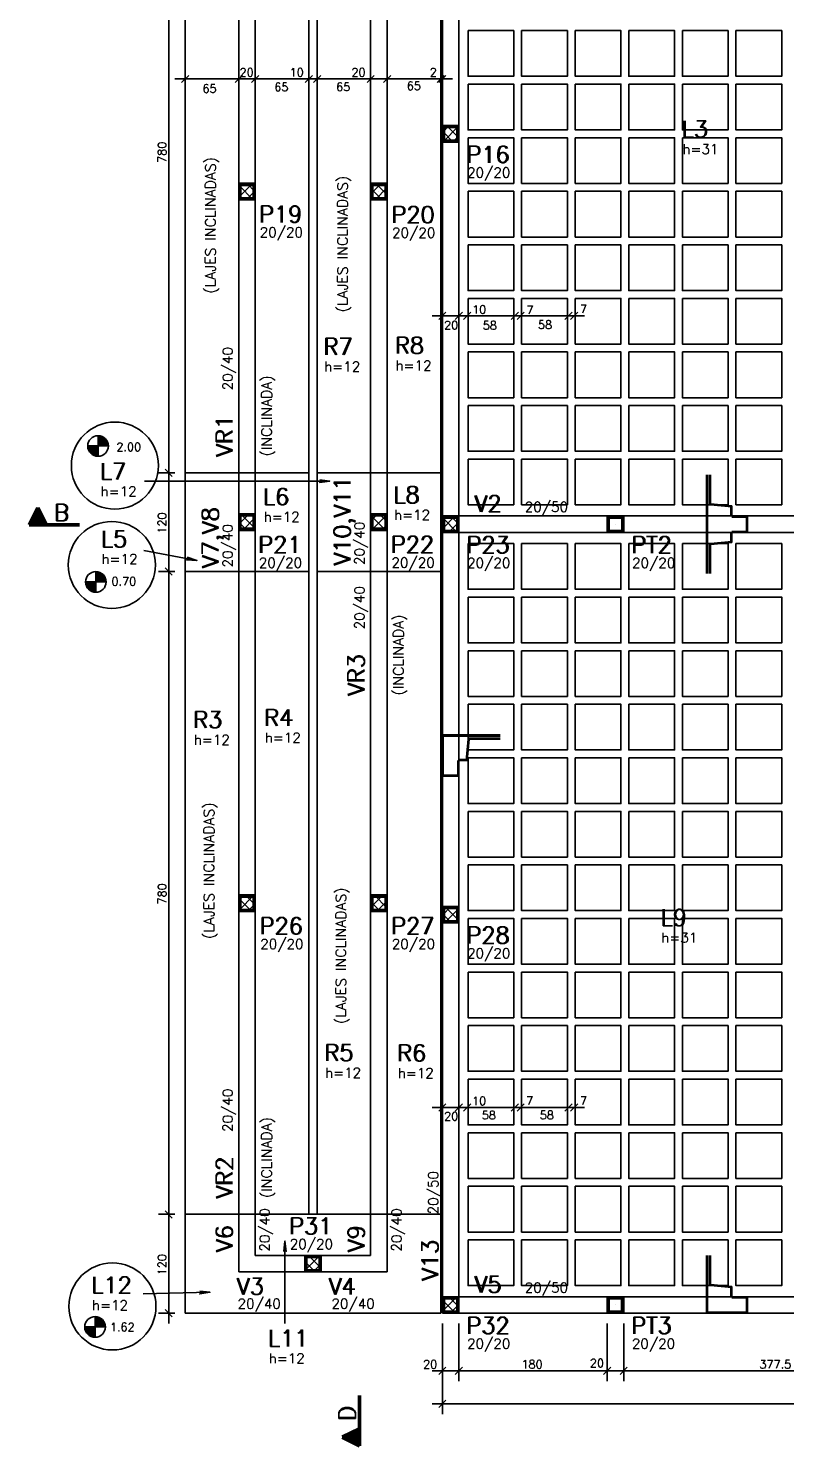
# Model space of a CAD drawing. Extents: x 797 to 1056, y -75 to 15.
# Drawn here: x 983.89 to 993.08, y -12.29 to 4.93 of the extents above; entities that cross this region are included whole.
import ezdxf

# ---------------------------------------------------------------- set-up
doc = ezdxf.new("R2010")
doc.units = 0
doc.header["$MEASUREMENT"] = 0
for name, color, linetype in [('1', 2, 'CONTINUOUS'), ('11', 11, 'CONTINUOUS'), ('2', 4, 'CONTINUOUS'), ('3', 8, 'CONTINUOUS')]:
    doc.layers.add(name, color=color, linetype=linetype)
doc.styles.get("Standard").update_dxf_attribs({"font": 'ROMANS.SHX'})

msp = doc.modelspace()

# ---------------------------------------------------------------- linework, layer by layer
at = {"layer": '1', "linetype": 'Continuous'}
for p, q in [((987.391, 7.333), (987.391, -0.467)), ((988.891, 7.333), (988.891, -0.467)), ((985.791, -0.467), (985.791, 7.133)), ((987.291, -0.467), (987.291, 7.133)), ((984.609, -0.143), (984.859, -0.143)), ((984.734, -0.15), (984.609, -0.15)), ((984.734, -0.158), (984.61, -0.158)), ((984.734, -0.166), (984.611, -0.166)), ((984.734, -0.018), (984.734, -0.268)), ((984.734, -0.024), (984.772, -0.024)), ((984.734, -0.032), (984.791, -0.032)), ((984.734, -0.039), (984.805, -0.039)), ((984.734, -0.047), (984.815, -0.047)), ((984.734, -0.055), (984.823, -0.055)), ((984.734, -0.063), (984.831, -0.063)), ((984.734, -0.071), (984.837, -0.071)), ((984.734, -0.079), (984.842, -0.079)), ((984.734, -0.087), (984.846, -0.087)), ((984.734, -0.095), (984.85, -0.095)), ((984.734, -0.103), (984.852, -0.103)), ((984.734, -0.111), (984.855, -0.111)), ((984.734, -0.119), (984.857, -0.119)), ((984.734, -0.127), (984.858, -0.127)), ((984.734, -0.135), (984.859, -0.135)), ((984.734, -0.174), (984.613, -0.174)), ((984.734, -0.182), (984.615, -0.182)), ((984.734, -0.19), (984.618, -0.19)), ((984.734, -0.198), (984.622, -0.198)), ((984.734, -0.206), (984.626, -0.206)), ((984.734, -0.214), (984.631, -0.214)), ((984.734, -0.222), (984.637, -0.222)), ((984.734, -0.23), (984.644, -0.23)), ((984.734, -0.238), (984.653, -0.238)), ((984.734, -0.246), (984.663, -0.246)), ((984.734, -0.254), (984.676, -0.254)), ((984.734, -0.261), (984.695, -0.261)), ((986.441, -0.467), (985.791, -0.467)), ((985.791, -0.467), (985.791, -1.667)), ((987.291, -0.467), (986.641, -0.467)), ((987.291, -1.667), (987.291, -0.467)), ((988.041, -0.467), (987.391, -0.467)), ((987.391, -0.467), (987.391, -1.667)), ((988.241, -0.467), (988.891, -0.467)), ((988.891, -0.467), (988.891, -1.667)), ((992.115, -0.492), (992.115, -1.192)), ((992.128, -0.492), (992.128, -1.192)), ((992.153, -0.845), (992.153, -0.492)), ((992.165, -0.845), (992.165, -0.492)), ((992.424, -0.882), (992.164, -0.857)), ((992.425, -0.87), (992.165, -0.845)), ((983.889, -1.095), (983.992, -0.888)), ((983.89, -1.094), (983.992, -0.89)), ((983.9, -1.101), (984.003, -0.893)), ((983.901, -1.1), (984.003, -0.895)), ((983.932, -1.024), (984.075, -1.024)), ((983.94, -1.008), (984.067, -1.008)), ((983.94, -1.021), (984.067, -1.021)), ((983.948, -0.992), (984.059, -0.992)), ((983.948, -1.005), (984.059, -1.005)), ((983.956, -0.976), (984.051, -0.976)), ((983.956, -0.989), (984.051, -0.989)), ((983.964, -0.96), (984.043, -0.96)), ((983.964, -0.973), (984.043, -0.973)), ((983.971, -0.945), (984.035, -0.945)), ((983.971, -0.957), (984.035, -0.957)), ((983.979, -0.929), (984.027, -0.929)), ((983.979, -0.941), (984.027, -0.941)), ((983.987, -0.913), (984.019, -0.913)), ((983.987, -0.925), (984.019, -0.925)), ((983.995, -0.897), (984.013, -0.897)), ((983.995, -0.909), (984.013, -0.909)), ((984.003, -0.893), (984.107, -1.1)), ((984.003, -0.895), (984.106, -1.1)), ((984.015, -0.888), (984.118, -1.094)), ((984.015, -0.89), (984.117, -1.094)), ((992.413, -0.992), (992.413, -0.87)), ((992.425, -0.992), (992.425, -0.87)), ((992.615, -0.992), (992.425, -0.992)), ((992.615, -1.005), (992.425, -1.005)), ((992.603, -1.192), (992.603, -0.992)), ((992.615, -1.192), (992.615, -0.992)), ((984.508, -1.101), (983.9, -1.101)), ((984.508, -1.113), (983.9, -1.113)), ((983.901, -1.087), (984.508, -1.087)), ((983.901, -1.1), (984.508, -1.1)), ((983.908, -1.072), (984.099, -1.072)), ((983.908, -1.085), (984.099, -1.085)), ((983.916, -1.056), (984.091, -1.056)), ((983.916, -1.069), (984.091, -1.069)), ((983.924, -1.04), (984.083, -1.04)), ((983.924, -1.053), (984.083, -1.053)), ((983.932, -1.037), (984.075, -1.037)), ((992.115, -1.192), (992.115, -1.692)), ((992.128, -1.192), (992.128, -1.692)), ((992.413, -1.315), (992.413, -1.192)), ((992.425, -1.18), (992.615, -1.18)), ((992.425, -1.315), (992.425, -1.192)), ((992.425, -1.192), (992.615, -1.192)), ((992.153, -1.692), (992.153, -1.34)), ((992.164, -1.327), (992.424, -1.302)), ((992.165, -1.34), (992.425, -1.315)), ((992.165, -1.692), (992.165, -1.34)), ((984.707, -1.668), (984.707, -1.918)), ((984.707, -1.674), (984.745, -1.674)), ((984.707, -1.682), (984.764, -1.682)), ((984.707, -1.69), (984.778, -1.69)), ((984.707, -1.698), (984.788, -1.698)), ((984.707, -1.706), (984.796, -1.706)), ((984.707, -1.714), (984.803, -1.714)), ((985.791, -1.667), (986.441, -1.667)), ((985.791, -9.467), (985.791, -1.667)), ((986.641, -1.667), (987.291, -1.667)), ((987.291, -9.467), (987.291, -1.667)), ((987.391, -1.667), (988.041, -1.667)), ((987.391, -1.667), (987.391, -9.467)), ((988.891, -1.667), (988.241, -1.667)), ((988.891, -1.667), (988.891, -9.467)), ((984.582, -1.793), (984.832, -1.793)), ((984.707, -1.801), (984.582, -1.801)), ((984.707, -1.809), (984.583, -1.809)), ((984.707, -1.817), (984.584, -1.817)), ((984.707, -1.825), (984.586, -1.825)), ((984.707, -1.832), (984.588, -1.832)), ((984.707, -1.84), (984.591, -1.84)), ((984.707, -1.848), (984.595, -1.848)), ((984.707, -1.856), (984.599, -1.856)), ((984.707, -1.864), (984.604, -1.864)), ((984.707, -1.872), (984.61, -1.872)), ((984.707, -1.88), (984.617, -1.88)), ((984.707, -1.888), (984.626, -1.888)), ((984.707, -1.721), (984.809, -1.721)), ((984.707, -1.729), (984.815, -1.729)), ((984.707, -1.737), (984.819, -1.737)), ((984.707, -1.745), (984.822, -1.745)), ((984.707, -1.753), (984.825, -1.753)), ((984.707, -1.761), (984.828, -1.761)), ((984.707, -1.769), (984.83, -1.769)), ((984.707, -1.777), (984.831, -1.777)), ((984.707, -1.785), (984.832, -1.785)), ((984.707, -1.896), (984.636, -1.896)), ((984.707, -1.904), (984.649, -1.904)), ((984.707, -1.912), (984.668, -1.912)), ((988.911, -3.65), (988.911, -4.15)), ((989.611, -3.65), (988.911, -3.65)), ((989.611, -3.663), (988.911, -3.663)), ((988.923, -3.65), (988.923, -4.15)), ((989.199, -3.959), (989.224, -3.699)), ((989.211, -3.96), (989.236, -3.7)), ((989.236, -3.688), (989.611, -3.688)), ((989.236, -3.7), (989.611, -3.7)), ((989.111, -3.948), (989.211, -3.948)), ((989.098, -4.15), (989.098, -3.96)), ((989.111, -4.15), (989.111, -3.96)), ((989.111, -3.96), (989.211, -3.96)), ((988.911, -4.138), (989.111, -4.138)), ((988.911, -4.15), (989.111, -4.15)), ((985.791, -10.667), (985.791, -9.467)), ((985.791, -9.467), (986.441, -9.467)), ((986.641, -9.467), (988.041, -9.467)), ((988.241, -9.467), (988.891, -9.467)), ((988.891, -9.467), (988.891, -10.667)), ((992.115, -9.967), (992.115, -10.667)), ((992.128, -9.967), (992.128, -10.667)), ((992.153, -10.32), (992.153, -9.967)), ((992.165, -10.32), (992.165, -9.967)), ((992.425, -10.345), (992.165, -10.32)), ((992.424, -10.357), (992.164, -10.332)), ((992.413, -10.467), (992.413, -10.345)), ((992.425, -10.467), (992.425, -10.345)), ((992.615, -10.467), (992.425, -10.467)), ((992.615, -10.48), (992.425, -10.48)), ((992.603, -10.667), (992.603, -10.467)), ((992.615, -10.667), (992.615, -10.467)), ((988.891, -10.667), (985.791, -10.667)), ((992.115, -10.655), (992.615, -10.655)), ((992.115, -10.667), (992.615, -10.667)), ((987.893, -12.274), (987.893, -11.667)), ((987.906, -11.667), (987.906, -12.275)), ((987.906, -12.274), (987.906, -11.667)), ((987.919, -11.667), (987.919, -12.275)), ((987.693, -12.16), (987.9, -12.057)), ((987.901, -12.287), (987.693, -12.183)), ((987.695, -12.16), (987.9, -12.058)), ((987.9, -12.285), (987.695, -12.183)), ((987.699, -12.172), (987.906, -12.068)), ((987.906, -12.275), (987.699, -12.172)), ((987.701, -12.172), (987.906, -12.069)), ((987.906, -12.274), (987.701, -12.172)), ((987.702, -12.18), (987.702, -12.162)), ((987.715, -12.18), (987.715, -12.162)), ((987.718, -12.188), (987.718, -12.156)), ((987.731, -12.188), (987.731, -12.156)), ((987.734, -12.196), (987.734, -12.148)), ((987.747, -12.196), (987.747, -12.148)), ((987.75, -12.204), (987.75, -12.14)), ((987.763, -12.204), (987.763, -12.14)), ((987.766, -12.212), (987.766, -12.132)), ((987.779, -12.212), (987.779, -12.132)), ((987.782, -12.219), (987.782, -12.124)), ((987.795, -12.219), (987.795, -12.124)), ((987.798, -12.227), (987.798, -12.116)), ((987.811, -12.227), (987.811, -12.116)), ((987.814, -12.235), (987.814, -12.108)), ((987.827, -12.235), (987.827, -12.108)), ((987.83, -12.243), (987.83, -12.1)), ((987.843, -12.243), (987.843, -12.1)), ((987.846, -12.251), (987.846, -12.092)), ((987.859, -12.251), (987.859, -12.092)), ((987.862, -12.259), (987.862, -12.084)), ((987.874, -12.259), (987.874, -12.084)), ((987.878, -12.267), (987.878, -12.076)), ((987.89, -12.267), (987.89, -12.076))]:
    msp.add_line(p, q, dxfattribs=at)
for points in [[(988.911, 3.745), (988.911, 8.283)], [(989.111, 3.745), (989.111, 8.283)], [(988.041, 7.333), (988.041, 3.045)], [(988.241, 7.333), (988.241, 3.045)], [(986.441, 3.045), (986.441, 7.133)], [(986.641, 3.045), (986.641, 7.133)], [(988.911, 3.545), (989.111, 3.545), (989.111, 3.745), (988.911, 3.745), (988.911, 3.545)], [(988.923, 3.558), (989.098, 3.558), (989.098, 3.733), (988.923, 3.733), (988.923, 3.558)], [(988.936, 3.57), (989.086, 3.57), (989.086, 3.72), (988.936, 3.72), (988.936, 3.57)], [(988.911, -0.992), (988.911, 3.545)], [(989.111, -0.992), (989.111, 3.545)], [(986.441, 2.845), (986.641, 2.845), (986.641, 3.045), (986.441, 3.045), (986.441, 2.845)], [(986.453, 2.858), (986.628, 2.858), (986.628, 3.033), (986.453, 3.033), (986.453, 2.858)], [(986.466, 2.87), (986.616, 2.87), (986.616, 3.02), (986.466, 3.02), (986.466, 2.87)], [(988.041, 2.845), (988.241, 2.845), (988.241, 3.045), (988.041, 3.045), (988.041, 2.845)], [(988.053, 2.858), (988.228, 2.858), (988.228, 3.033), (988.053, 3.033), (988.053, 2.858)], [(988.066, 2.87), (988.216, 2.87), (988.216, 3.02), (988.066, 3.02), (988.066, 2.87)], [(986.441, -0.467), (986.441, 2.845)], [(986.641, -0.467), (986.641, 2.845)], [(988.041, 2.845), (988.041, -0.467)], [(988.241, 2.845), (988.241, -0.467)], [(986.441, -0.967), (986.441, -0.467)], [(986.441, -0.467), (986.641, -0.467)], [(986.641, -0.967), (986.641, -0.467)], [(988.041, -0.967), (988.041, -0.467)], [(988.041, -0.467), (988.241, -0.467)], [(988.241, -0.967), (988.241, -0.467)], [(986.441, -1.167), (986.641, -1.167), (986.641, -0.967), (986.441, -0.967), (986.441, -1.167)], [(986.453, -1.155), (986.628, -1.155), (986.628, -0.98), (986.453, -0.98), (986.453, -1.155)], [(986.466, -1.142), (986.616, -1.142), (986.616, -0.992), (986.466, -0.992), (986.466, -1.142)], [(988.041, -1.167), (988.241, -1.167), (988.241, -0.967), (988.041, -0.967), (988.041, -1.167)], [(988.053, -1.155), (988.228, -1.155), (988.228, -0.98), (988.053, -0.98), (988.053, -1.155)], [(988.066, -1.142), (988.216, -1.142), (988.216, -0.992), (988.066, -0.992), (988.066, -1.142)], [(988.911, -1.192), (989.111, -1.192), (989.111, -0.992), (988.911, -0.992), (988.911, -1.192)], [(988.923, -1.18), (989.098, -1.18), (989.098, -1.005), (988.923, -1.005), (988.923, -1.18)], [(988.936, -1.167), (989.086, -1.167), (989.086, -1.017), (988.936, -1.017), (988.936, -1.167)], [(989.111, -0.992), (990.912, -0.992)], [(990.912, -1.192), (991.112, -1.192), (991.112, -0.992), (990.912, -0.992), (990.912, -1.192)], [(990.924, -1.18), (991.099, -1.18), (991.099, -1.005), (990.924, -1.005), (990.924, -1.18)], [(990.937, -1.167), (991.087, -1.167), (991.087, -1.017), (990.937, -1.017), (990.937, -1.167)], [(991.112, -0.992), (994.861, -0.992)], [(986.441, -1.667), (986.441, -1.167)], [(986.641, -1.667), (986.641, -1.167)], [(988.041, -1.667), (988.041, -1.167)], [(988.241, -1.667), (988.241, -1.167)], [(988.911, -5.73), (988.911, -1.192)], [(989.111, -1.192), (990.912, -1.192)], [(989.111, -5.73), (989.111, -1.192)], [(991.112, -1.192), (994.861, -1.192)], [(986.441, -5.567), (986.441, -1.667)], [(986.441, -1.667), (986.641, -1.667)], [(986.641, -5.567), (986.641, -1.667)], [(988.041, -1.667), (988.041, -5.567)], [(988.041, -1.667), (988.241, -1.667)], [(988.241, -1.667), (988.241, -5.567)], [(986.441, -5.592), (986.441, -5.567)], [(986.441, -5.792), (986.641, -5.792), (986.641, -5.592), (986.441, -5.592), (986.441, -5.792)], [(986.453, -5.78), (986.628, -5.78), (986.628, -5.605), (986.453, -5.605), (986.453, -5.78)], [(986.466, -5.767), (986.616, -5.767), (986.616, -5.617), (986.466, -5.617), (986.466, -5.767)], [(986.641, -5.592), (986.641, -5.567)], [(988.041, -5.567), (988.041, -5.592)], [(988.041, -5.792), (988.241, -5.792), (988.241, -5.592), (988.041, -5.592), (988.041, -5.792)], [(988.053, -5.78), (988.228, -5.78), (988.228, -5.605), (988.053, -5.605), (988.053, -5.78)], [(988.066, -5.767), (988.216, -5.767), (988.216, -5.617), (988.066, -5.617), (988.066, -5.767)], [(988.241, -5.567), (988.241, -5.592)], [(986.441, -9.467), (986.441, -5.792)], [(986.641, -9.467), (986.641, -5.792)], [(988.041, -5.792), (988.041, -9.467)], [(988.241, -5.792), (988.241, -9.467)], [(988.911, -5.93), (989.111, -5.93), (989.111, -5.73), (988.911, -5.73), (988.911, -5.93)], [(988.923, -5.917), (989.098, -5.917), (989.098, -5.742), (988.923, -5.742), (988.923, -5.917)], [(988.936, -5.905), (989.086, -5.905), (989.086, -5.755), (988.936, -5.755), (988.936, -5.905)], [(988.911, -10.467), (988.911, -5.93)], [(989.111, -10.467), (989.111, -5.93)], [(986.441, -10.167), (986.441, -9.467)], [(986.441, -9.467), (986.641, -9.467)], [(986.641, -9.967), (986.641, -9.467)], [(988.041, -9.967), (988.041, -9.467)], [(988.041, -9.467), (988.241, -9.467)], [(988.241, -10.167), (988.241, -9.467)], [(986.641, -9.967), (987.241, -9.967)], [(987.241, -10.167), (987.441, -10.167), (987.441, -9.967), (987.241, -9.967), (987.241, -10.167)], [(987.253, -10.155), (987.428, -10.155), (987.428, -9.98), (987.253, -9.98), (987.253, -10.155)], [(987.441, -9.967), (988.041, -9.967)], [(987.266, -10.142), (987.416, -10.142), (987.416, -9.992), (987.266, -9.992), (987.266, -10.142)], [(986.441, -10.167), (987.241, -10.167)], [(987.441, -10.167), (988.241, -10.167)], [(988.911, -10.667), (989.111, -10.667), (989.111, -10.467), (988.911, -10.467), (988.911, -10.667)], [(988.923, -10.655), (989.098, -10.655), (989.098, -10.48), (988.923, -10.48), (988.923, -10.655)], [(988.936, -10.642), (989.086, -10.642), (989.086, -10.492), (988.936, -10.492), (988.936, -10.642)], [(989.111, -10.467), (990.911, -10.467)], [(990.911, -10.667), (991.111, -10.667), (991.111, -10.467), (990.911, -10.467), (990.911, -10.667)], [(990.923, -10.655), (991.098, -10.655), (991.098, -10.48), (990.923, -10.48), (990.923, -10.655)], [(990.936, -10.642), (991.086, -10.642), (991.086, -10.492), (990.936, -10.492), (990.936, -10.642)], [(991.111, -10.467), (994.886, -10.467)], [(989.111, -10.667), (990.911, -10.667)], [(991.111, -10.667), (994.886, -10.667)]]:
    msp.add_lwpolyline(points, dxfattribs=at)
for centre, radius in [((984.938, -0.381), 0.528), ((984.734, -0.143), 0.125), ((984.901, -1.587), 0.528), ((984.707, -1.793), 0.125), ((984.908, -10.585), 0.528), ((984.885, -10.544), 0)]:
    msp.add_circle(centre, radius, dxfattribs=at)
at = {"layer": '11', "linetype": 'Continuous'}
for p, q in [((989.011, 3.645), (989.011, 3.645)), ((986.541, 2.945), (986.541, 2.945)), ((988.141, 2.945), (988.141, 2.945)), ((986.541, -1.067), (986.541, -1.067)), ((988.141, -1.067), (988.141, -1.067)), ((989.011, -1.092), (989.011, -1.092)), ((991.012, -1.092), (991.012, -1.092)), ((986.541, -5.692), (986.541, -5.692)), ((988.141, -5.692), (988.141, -5.692)), ((989.011, -5.83), (989.011, -5.83)), ((987.341, -10.067), (987.341, -10.067)), ((989.011, -10.567), (989.011, -10.567)), ((991.011, -10.567), (991.011, -10.567))]:
    msp.add_line(p, q, dxfattribs=at)
at = {"layer": '2', "linetype": 'Continuous'}
for p, q in [((985.591, -0.592), (985.591, 7.458)), ((986.566, 4.311), (985.666, 4.311)), ((985.835, 4.355), (985.747, 4.267)), ((985.791, 4.421), (985.791, 4.436)), ((986.766, 4.311), (986.316, 4.311)), ((986.485, 4.355), (986.397, 4.267)), ((986.485, 4.355), (986.397, 4.267)), ((986.441, 4.273), (986.441, 4.436)), ((986.441, 4.273), (986.441, 4.436)), ((987.416, 4.311), (986.516, 4.311)), ((986.685, 4.355), (986.597, 4.267)), ((986.685, 4.355), (986.597, 4.267)), ((986.641, 4.405), (986.641, 4.436)), ((986.641, 4.405), (986.641, 4.436)), ((987.516, 4.311), (987.166, 4.311)), ((987.335, 4.355), (987.247, 4.267)), ((987.335, 4.355), (987.247, 4.267)), ((988.166, 4.311), (987.266, 4.311)), ((987.291, 4.232), (987.291, 4.436)), ((987.291, 4.232), (987.291, 4.436)), ((987.435, 4.355), (987.347, 4.267)), ((987.435, 4.355), (987.347, 4.267)), ((987.391, 4.404), (987.391, 4.436)), ((987.391, 4.404), (987.391, 4.436)), ((988.366, 4.311), (987.916, 4.311)), ((988.085, 4.355), (987.997, 4.267)), ((988.085, 4.355), (987.997, 4.267)), ((988.041, 4.394), (988.041, 4.436)), ((988.041, 4.394), (988.041, 4.436)), ((989.016, 4.311), (988.116, 4.311)), ((988.285, 4.355), (988.197, 4.267)), ((988.285, 4.355), (988.197, 4.267)), ((988.241, 4.435), (988.241, 4.436)), ((988.241, 4.435), (988.241, 4.436)), ((988.241, 4.31), (988.241, 4.31)), ((988.241, 4.31), (988.241, 4.31)), ((989.036, 4.311), (988.766, 4.311)), ((988.935, 4.355), (988.847, 4.267)), ((988.935, 4.355), (988.847, 4.267)), ((988.955, 4.355), (988.867, 4.267)), ((988.891, 4.311), (988.891, 4.311)), ((988.891, 4.311), (988.891, 4.311)), ((988.911, 4.311), (988.911, 4.311)), ((985.791, 4.296), (985.791, 4.296)), ((986.441, 4.148), (986.441, 4.148)), ((986.441, 4.148), (986.441, 4.148)), ((986.641, 4.28), (986.641, 4.28)), ((986.641, 4.28), (986.641, 4.28)), ((987.391, 4.279), (987.391, 4.279)), ((987.391, 4.279), (987.391, 4.279)), ((988.041, 4.269), (988.041, 4.269)), ((988.041, 4.269), (988.041, 4.269)), ((987.291, 4.107), (987.291, 4.107)), ((987.291, 4.107), (987.291, 4.107)), ((988.911, 3.662), (988.994, 3.745)), ((988.911, 3.677), (989.043, 3.545)), ((988.915, 3.545), (989.111, 3.742)), ((988.963, 3.745), (989.111, 3.597)), ((989.035, 3.545), (989.111, 3.621)), ((989.083, 3.745), (989.111, 3.717)), ((988.911, 3.556), (988.922, 3.545)), ((986.441, 2.875), (986.611, 3.045)), ((986.441, 2.995), (986.491, 3.045)), ((986.441, 3.021), (986.617, 2.845)), ((986.532, 2.845), (986.641, 2.954)), ((986.537, 3.045), (986.641, 2.941)), ((988.041, 2.912), (988.174, 3.045)), ((988.041, 3.032), (988.054, 3.045)), ((988.041, 2.984), (988.18, 2.845)), ((988.094, 2.845), (988.241, 2.992)), ((988.1, 3.045), (988.241, 2.904)), ((988.22, 3.045), (988.241, 3.024)), ((986.441, 2.901), (986.497, 2.845)), ((988.041, 2.864), (988.06, 2.845)), ((988.215, 2.845), (988.241, 2.872)), ((988.786, 1.435), (989.236, 1.435)), ((988.867, 1.391), (988.955, 1.479)), ((988.911, 1.435), (988.911, 1.435)), ((988.986, 1.435), (989.336, 1.435)), ((989.067, 1.391), (989.155, 1.479)), ((989.067, 1.391), (989.155, 1.479)), ((989.086, 1.435), (989.916, 1.435)), ((989.111, 1.435), (989.111, 1.435)), ((989.111, 1.435), (989.111, 1.435)), ((989.167, 1.391), (989.255, 1.479)), ((989.167, 1.391), (989.255, 1.479)), ((989.211, 1.435), (989.211, 1.435)), ((989.211, 1.435), (989.211, 1.435)), ((989.666, 1.435), (989.986, 1.435)), ((989.736, 1.435), (990.566, 1.435)), ((989.747, 1.391), (989.835, 1.479)), ((989.747, 1.391), (989.835, 1.479)), ((989.791, 1.435), (989.791, 1.435)), ((989.791, 1.435), (989.791, 1.435)), ((989.817, 1.391), (989.905, 1.479)), ((989.817, 1.391), (989.905, 1.479)), ((989.861, 1.435), (989.861, 1.435)), ((989.861, 1.435), (989.861, 1.435)), ((990.316, 1.435), (990.636, 1.435)), ((990.397, 1.391), (990.485, 1.479)), ((990.397, 1.391), (990.485, 1.479)), ((990.441, 1.435), (990.441, 1.435)), ((990.441, 1.435), (990.441, 1.435)), ((990.467, 1.391), (990.555, 1.479)), ((990.511, 1.435), (990.511, 1.435)), ((985.591, -1.792), (985.591, -0.342)), ((985.666, -0.467), (985.466, -0.467)), ((985.666, -0.467), (985.466, -0.467)), ((985.635, -0.512), (985.547, -0.423)), ((985.635, -0.512), (985.547, -0.423)), ((985.791, -0.467), (985.791, -0.467)), ((985.791, -0.467), (985.791, -0.467)), ((986.441, -1.092), (986.566, -0.967)), ((986.441, -0.972), (986.446, -0.967)), ((986.463, -0.967), (986.641, -1.146)), ((986.486, -1.167), (986.641, -1.012)), ((986.583, -0.967), (986.641, -1.025)), ((988.041, -1.055), (988.129, -0.967)), ((988.041, -0.983), (988.225, -1.167)), ((988.049, -1.167), (988.241, -0.975)), ((988.146, -0.967), (988.241, -1.063)), ((988.911, -1.147), (989.065, -0.992)), ((988.911, -1.026), (988.945, -0.992)), ((988.911, -1.011), (989.092, -1.192)), ((989.012, -0.992), (989.111, -1.091)), ((986.441, -1.066), (986.543, -1.167)), ((986.606, -1.167), (986.641, -1.133)), ((988.041, -1.103), (988.105, -1.167)), ((988.169, -1.167), (988.241, -1.095)), ((988.911, -1.132), (988.972, -1.192)), ((988.985, -1.192), (989.111, -1.067)), ((989.106, -1.192), (989.111, -1.187)), ((985.591, -9.592), (985.591, -1.542)), ((985.666, -1.667), (985.466, -1.667)), ((985.666, -1.667), (985.466, -1.667)), ((985.635, -1.712), (985.547, -1.623)), ((985.635, -1.712), (985.547, -1.623)), ((985.791, -1.667), (985.791, -1.667)), ((985.791, -1.667), (985.791, -1.667)), ((986.441, -5.78), (986.629, -5.592)), ((986.441, -5.66), (986.509, -5.592)), ((986.441, -5.634), (986.6, -5.792)), ((986.52, -5.592), (986.641, -5.713)), ((986.64, -5.592), (986.641, -5.593)), ((988.041, -5.743), (988.192, -5.592)), ((988.041, -5.623), (988.071, -5.592)), ((988.041, -5.671), (988.162, -5.792)), ((988.083, -5.592), (988.241, -5.751)), ((988.112, -5.792), (988.241, -5.663)), ((988.203, -5.592), (988.241, -5.631)), ((986.441, -5.754), (986.479, -5.792)), ((986.549, -5.792), (986.641, -5.701)), ((988.041, -5.791), (988.042, -5.792)), ((988.232, -5.792), (988.241, -5.783)), ((988.911, -5.835), (989.016, -5.73)), ((988.911, -5.82), (989.021, -5.93)), ((988.936, -5.93), (989.111, -5.755)), ((988.941, -5.73), (989.111, -5.9)), ((989.061, -5.73), (989.111, -5.779)), ((989.056, -5.93), (989.111, -5.875)), ((988.786, -8.17), (989.236, -8.17)), ((988.867, -8.214), (988.955, -8.126)), ((988.911, -8.17), (988.911, -8.17)), ((988.986, -8.17), (989.336, -8.17)), ((989.067, -8.214), (989.155, -8.126)), ((989.067, -8.214), (989.155, -8.126)), ((989.086, -8.17), (989.916, -8.17)), ((989.111, -8.17), (989.111, -8.17)), ((989.111, -8.17), (989.111, -8.17)), ((989.167, -8.214), (989.255, -8.126)), ((989.167, -8.214), (989.255, -8.126)), ((989.211, -8.17), (989.211, -8.17)), ((989.211, -8.17), (989.211, -8.17)), ((989.666, -8.17), (989.986, -8.17)), ((989.736, -8.17), (990.566, -8.17)), ((989.747, -8.214), (989.835, -8.126)), ((989.747, -8.214), (989.835, -8.126)), ((989.791, -8.17), (989.791, -8.17)), ((989.791, -8.17), (989.791, -8.17)), ((989.817, -8.214), (989.905, -8.126)), ((989.817, -8.214), (989.905, -8.126)), ((989.861, -8.17), (989.861, -8.17)), ((989.861, -8.17), (989.861, -8.17)), ((990.316, -8.17), (990.636, -8.17)), ((990.397, -8.214), (990.485, -8.126)), ((990.397, -8.214), (990.485, -8.126)), ((990.441, -8.17), (990.441, -8.17)), ((990.441, -8.17), (990.441, -8.17)), ((990.467, -8.214), (990.555, -8.126)), ((990.511, -8.17), (990.511, -8.17)), ((985.635, -9.512), (985.547, -9.423)), ((985.635, -9.512), (985.547, -9.423)), ((985.591, -10.792), (985.591, -9.342)), ((985.666, -9.467), (985.466, -9.467)), ((985.666, -9.467), (985.466, -9.467)), ((985.791, -9.467), (985.791, -9.467)), ((985.791, -9.467), (985.791, -9.467)), ((987.241, -10.149), (987.423, -9.967)), ((987.241, -10.029), (987.303, -9.967)), ((987.289, -9.967), (987.441, -10.12)), ((987.409, -9.967), (987.441, -10)), ((987.241, -10.04), (987.368, -10.167)), ((987.343, -10.167), (987.441, -10.069)), ((987.241, -10.16), (987.248, -10.167)), ((988.911, -10.643), (989.087, -10.467)), ((988.911, -10.523), (988.966, -10.467)), ((988.991, -10.467), (989.111, -10.588)), ((985.666, -10.667), (985.466, -10.667)), ((985.635, -10.712), (985.547, -10.623)), ((985.791, -10.667), (985.791, -10.667)), ((988.911, -10.508), (989.07, -10.667)), ((988.911, -10.628), (988.95, -10.667)), ((988.911, -10.667), (988.911, -10.667)), ((989.007, -10.667), (989.111, -10.563)), ((989.111, -10.667), (989.111, -10.667)), ((989.111, -10.667), (989.111, -10.667)), ((990.911, -10.667), (990.911, -10.667)), ((990.911, -10.667), (990.911, -10.667)), ((991.111, -10.667), (991.111, -10.667)), ((991.111, -10.667), (991.111, -10.667)), ((988.911, -10.792), (988.911, -11.492)), ((989.111, -10.792), (989.111, -11.492)), ((989.111, -10.792), (989.111, -11.492)), ((990.911, -10.792), (990.911, -11.492)), ((990.911, -10.792), (990.911, -11.492)), ((991.111, -10.792), (991.111, -11.492)), ((991.111, -10.792), (991.111, -11.492)), ((988.867, -11.412), (988.955, -11.323)), ((989.067, -11.412), (989.155, -11.323)), ((989.067, -11.412), (989.155, -11.323)), ((990.867, -11.412), (990.955, -11.323)), ((990.867, -11.412), (990.955, -11.323)), ((991.067, -11.412), (991.155, -11.323)), ((991.067, -11.412), (991.155, -11.323)), ((988.786, -11.367), (989.236, -11.367)), ((988.911, -11.367), (988.911, -11.367)), ((988.911, -11.492), (988.911, -11.892)), ((988.986, -11.367), (991.036, -11.367)), ((990.786, -11.367), (991.236, -11.367)), ((990.986, -11.367), (995.011, -11.367)), ((988.786, -11.767), (1001.186, -11.767)), ((988.867, -11.812), (988.955, -11.723))]:
    msp.add_line(p, q, dxfattribs=at)
for points in [[(985.299, -0.568), (987.546, -0.568), (987.423, -0.585), (987.546, -0.568), (987.423, -0.552)], [(985.291, -1.412), (985.933, -1.532), (985.808, -1.525), (985.933, -1.532), (985.814, -1.493)], [(987.002, -10.791), (987.002, -9.793), (987.018, -9.917), (987.002, -9.793), (986.986, -9.917)], [(985.282, -10.432), (986.092, -10.413), (985.968, -10.433), (986.092, -10.413), (985.967, -10.4)]]:
    msp.add_lwpolyline(points, dxfattribs=at)
at = {"layer": '3', "linetype": 'Continuous'}
for p, q in [((984.573, -10.834), (984.823, -10.834)), ((984.698, -10.842), (984.573, -10.842)), ((984.698, -10.709), (984.698, -10.959)), ((984.698, -10.715), (984.737, -10.715)), ((984.698, -10.723), (984.756, -10.723)), ((984.698, -10.731), (984.769, -10.731)), ((984.698, -10.739), (984.779, -10.739)), ((984.698, -10.747), (984.788, -10.747)), ((984.698, -10.755), (984.795, -10.755)), ((984.698, -10.763), (984.801, -10.763)), ((984.698, -10.771), (984.806, -10.771)), ((984.698, -10.779), (984.81, -10.779)), ((984.698, -10.787), (984.814, -10.787)), ((984.698, -10.795), (984.817, -10.795)), ((984.698, -10.803), (984.819, -10.803)), ((984.698, -10.811), (984.821, -10.811)), ((984.698, -10.819), (984.822, -10.819)), ((984.698, -10.826), (984.823, -10.826)), ((984.698, -10.85), (984.574, -10.85)), ((984.698, -10.858), (984.575, -10.858)), ((984.698, -10.866), (984.577, -10.866)), ((984.698, -10.874), (984.58, -10.874)), ((984.698, -10.882), (984.583, -10.882)), ((984.698, -10.89), (984.586, -10.89)), ((984.698, -10.898), (984.59, -10.898)), ((984.698, -10.906), (984.596, -10.906)), ((984.698, -10.914), (984.602, -10.914)), ((984.698, -10.922), (984.609, -10.922)), ((984.698, -10.93), (984.617, -10.93)), ((984.698, -10.937), (984.627, -10.937)), ((984.698, -10.945), (984.641, -10.945)), ((984.698, -10.953), (984.66, -10.953))]:
    msp.add_line(p, q, dxfattribs=at)
for points in [[(989.223, 4.898), (989.223, 4.343), (989.778, 4.343), (989.778, 4.898), (989.223, 4.898)], [(989.873, 4.898), (989.873, 4.343), (990.428, 4.343), (990.428, 4.898), (989.873, 4.898)], [(990.523, 4.898), (990.523, 4.343), (991.078, 4.343), (991.078, 4.898), (990.523, 4.898)], [(991.173, 4.898), (991.173, 4.343), (991.728, 4.343), (991.728, 4.898), (991.173, 4.898)], [(991.823, 4.898), (991.823, 4.343), (992.378, 4.343), (992.378, 4.898), (991.823, 4.898)], [(992.473, 4.898), (992.473, 4.343), (993.028, 4.343), (993.028, 4.898), (992.473, 4.898)], [(989.223, 4.248), (989.223, 3.693), (989.778, 3.693), (989.778, 4.248), (989.223, 4.248)], [(989.873, 4.248), (989.873, 3.693), (990.428, 3.693), (990.428, 4.248), (989.873, 4.248)], [(990.523, 4.248), (990.523, 3.693), (991.078, 3.693), (991.078, 4.248), (990.523, 4.248)], [(991.173, 4.248), (991.173, 3.693), (991.728, 3.693), (991.728, 4.248), (991.173, 4.248)], [(991.823, 4.248), (991.823, 3.693), (992.378, 3.693), (992.378, 4.248), (991.823, 4.248)], [(992.473, 4.248), (992.473, 3.693), (993.028, 3.693), (993.028, 4.248), (992.473, 4.248)], [(989.223, 3.598), (989.223, 3.043), (989.778, 3.043), (989.778, 3.598), (989.223, 3.598)], [(989.873, 3.598), (989.873, 3.043), (990.428, 3.043), (990.428, 3.598), (989.873, 3.598)], [(990.523, 3.598), (990.523, 3.043), (991.078, 3.043), (991.078, 3.598), (990.523, 3.598)], [(991.173, 3.598), (991.173, 3.043), (991.728, 3.043), (991.728, 3.598), (991.173, 3.598)], [(991.823, 3.598), (991.823, 3.043), (992.378, 3.043), (992.378, 3.598), (991.823, 3.598)], [(992.473, 3.598), (992.473, 3.043), (993.028, 3.043), (993.028, 3.598), (992.473, 3.598)], [(989.223, 2.948), (989.223, 2.393), (989.778, 2.393), (989.778, 2.948), (989.223, 2.948)], [(989.873, 2.948), (989.873, 2.393), (990.428, 2.393), (990.428, 2.948), (989.873, 2.948)], [(990.523, 2.948), (990.523, 2.393), (991.078, 2.393), (991.078, 2.948), (990.523, 2.948)], [(991.173, 2.948), (991.173, 2.393), (991.728, 2.393), (991.728, 2.948), (991.173, 2.948)], [(991.823, 2.948), (991.823, 2.393), (992.378, 2.393), (992.378, 2.948), (991.823, 2.948)], [(992.473, 2.948), (992.473, 2.393), (993.028, 2.393), (993.028, 2.948), (992.473, 2.948)], [(989.223, 2.298), (989.223, 1.743), (989.778, 1.743), (989.778, 2.298), (989.223, 2.298)], [(989.873, 2.298), (989.873, 1.743), (990.428, 1.743), (990.428, 2.298), (989.873, 2.298)], [(990.523, 2.298), (990.523, 1.743), (991.078, 1.743), (991.078, 2.298), (990.523, 2.298)], [(991.173, 2.298), (991.173, 1.743), (991.728, 1.743), (991.728, 2.298), (991.173, 2.298)], [(991.823, 2.298), (991.823, 1.743), (992.378, 1.743), (992.378, 2.298), (991.823, 2.298)], [(992.473, 2.298), (992.473, 1.743), (993.028, 1.743), (993.028, 2.298), (992.473, 2.298)], [(989.223, 1.648), (989.223, 1.093), (989.778, 1.093), (989.778, 1.648), (989.223, 1.648)], [(989.873, 1.648), (989.873, 1.093), (990.428, 1.093), (990.428, 1.648), (989.873, 1.648)], [(990.523, 1.648), (990.523, 1.093), (991.078, 1.093), (991.078, 1.648), (990.523, 1.648)], [(991.173, 1.648), (991.173, 1.093), (991.728, 1.093), (991.728, 1.648), (991.173, 1.648)], [(991.823, 1.648), (991.823, 1.093), (992.378, 1.093), (992.378, 1.648), (991.823, 1.648)], [(992.473, 1.648), (992.473, 1.093), (993.028, 1.093), (993.028, 1.648), (992.473, 1.648)], [(989.223, 0.998), (989.223, 0.443), (989.778, 0.443), (989.778, 0.998), (989.223, 0.998)], [(989.873, 0.998), (989.873, 0.443), (990.428, 0.443), (990.428, 0.998), (989.873, 0.998)], [(990.523, 0.998), (990.523, 0.443), (991.078, 0.443), (991.078, 0.998), (990.523, 0.998)], [(991.173, 0.998), (991.173, 0.443), (991.728, 0.443), (991.728, 0.998), (991.173, 0.998)], [(991.823, 0.998), (991.823, 0.443), (992.378, 0.443), (992.378, 0.998), (991.823, 0.998)], [(992.473, 0.998), (992.473, 0.443), (993.028, 0.443), (993.028, 0.998), (992.473, 0.998)], [(989.223, 0.348), (989.223, -0.207), (989.778, -0.207), (989.778, 0.348), (989.223, 0.348)], [(989.873, 0.348), (989.873, -0.207), (990.428, -0.207), (990.428, 0.348), (989.873, 0.348)], [(990.523, 0.348), (990.523, -0.207), (991.078, -0.207), (991.078, 0.348), (990.523, 0.348)], [(991.173, 0.348), (991.173, -0.207), (991.728, -0.207), (991.728, 0.348), (991.173, 0.348)], [(991.823, 0.348), (991.823, -0.207), (992.378, -0.207), (992.378, 0.348), (991.823, 0.348)], [(992.473, 0.348), (992.473, -0.207), (993.028, -0.207), (993.028, 0.348), (992.473, 0.348)], [(989.223, -0.302), (989.223, -0.857), (989.778, -0.857), (989.778, -0.302), (989.223, -0.302)], [(989.873, -0.302), (989.873, -0.857), (990.428, -0.857), (990.428, -0.302), (989.873, -0.302)], [(990.523, -0.302), (990.523, -0.857), (991.078, -0.857), (991.078, -0.302), (990.523, -0.302)], [(991.173, -0.302), (991.173, -0.857), (991.728, -0.857), (991.728, -0.302), (991.173, -0.302)], [(991.823, -0.302), (991.823, -0.857), (992.378, -0.857), (992.378, -0.302), (991.823, -0.302)], [(992.473, -0.302), (992.473, -0.857), (993.028, -0.857), (993.028, -0.302), (992.473, -0.302)], [(989.223, -1.327), (989.223, -1.882), (989.778, -1.882), (989.778, -1.327), (989.223, -1.327)], [(989.873, -1.327), (989.873, -1.882), (990.428, -1.882), (990.428, -1.327), (989.873, -1.327)], [(990.523, -1.327), (990.523, -1.882), (991.078, -1.882), (991.078, -1.327), (990.523, -1.327)], [(991.173, -1.327), (991.173, -1.882), (991.728, -1.882), (991.728, -1.327), (991.173, -1.327)], [(991.823, -1.327), (991.823, -1.882), (992.378, -1.882), (992.378, -1.327), (991.823, -1.327)], [(992.473, -1.327), (992.473, -1.882), (993.028, -1.882), (993.028, -1.327), (992.473, -1.327)], [(989.223, -1.977), (989.223, -2.532), (989.778, -2.532), (989.778, -1.977), (989.223, -1.977)], [(989.873, -1.977), (989.873, -2.532), (990.428, -2.532), (990.428, -1.977), (989.873, -1.977)], [(990.523, -1.977), (990.523, -2.532), (991.078, -2.532), (991.078, -1.977), (990.523, -1.977)], [(991.173, -1.977), (991.173, -2.532), (991.728, -2.532), (991.728, -1.977), (991.173, -1.977)], [(991.823, -1.977), (991.823, -2.532), (992.378, -2.532), (992.378, -1.977), (991.823, -1.977)], [(992.473, -1.977), (992.473, -2.532), (993.028, -2.532), (993.028, -1.977), (992.473, -1.977)], [(989.223, -2.627), (989.223, -3.182), (989.778, -3.182), (989.778, -2.627), (989.223, -2.627)], [(989.873, -2.627), (989.873, -3.182), (990.428, -3.182), (990.428, -2.627), (989.873, -2.627)], [(990.523, -2.627), (990.523, -3.182), (991.078, -3.182), (991.078, -2.627), (990.523, -2.627)], [(991.173, -2.627), (991.173, -3.182), (991.728, -3.182), (991.728, -2.627), (991.173, -2.627)], [(991.823, -2.627), (991.823, -3.182), (992.378, -3.182), (992.378, -2.627), (991.823, -2.627)], [(992.473, -2.627), (992.473, -3.182), (993.028, -3.182), (993.028, -2.627), (992.473, -2.627)], [(989.223, -3.277), (989.223, -3.832), (989.778, -3.832), (989.778, -3.277), (989.223, -3.277)], [(989.873, -3.277), (989.873, -3.832), (990.428, -3.832), (990.428, -3.277), (989.873, -3.277)], [(990.523, -3.277), (990.523, -3.832), (991.078, -3.832), (991.078, -3.277), (990.523, -3.277)], [(991.173, -3.277), (991.173, -3.832), (991.728, -3.832), (991.728, -3.277), (991.173, -3.277)], [(991.823, -3.277), (991.823, -3.832), (992.378, -3.832), (992.378, -3.277), (991.823, -3.277)], [(992.473, -3.277), (992.473, -3.832), (993.028, -3.832), (993.028, -3.277), (992.473, -3.277)], [(989.223, -3.927), (989.223, -4.482), (989.778, -4.482), (989.778, -3.927), (989.223, -3.927)], [(989.873, -3.927), (989.873, -4.482), (990.428, -4.482), (990.428, -3.927), (989.873, -3.927)], [(990.523, -3.927), (990.523, -4.482), (991.078, -4.482), (991.078, -3.927), (990.523, -3.927)], [(991.173, -3.927), (991.173, -4.482), (991.728, -4.482), (991.728, -3.927), (991.173, -3.927)], [(991.823, -3.927), (991.823, -4.482), (992.378, -4.482), (992.378, -3.927), (991.823, -3.927)], [(992.473, -3.927), (992.473, -4.482), (993.028, -4.482), (993.028, -3.927), (992.473, -3.927)], [(989.223, -4.577), (989.223, -5.132), (989.778, -5.132), (989.778, -4.577), (989.223, -4.577)], [(989.873, -4.577), (989.873, -5.132), (990.428, -5.132), (990.428, -4.577), (989.873, -4.577)], [(990.523, -4.577), (990.523, -5.132), (991.078, -5.132), (991.078, -4.577), (990.523, -4.577)], [(991.173, -4.577), (991.173, -5.132), (991.728, -5.132), (991.728, -4.577), (991.173, -4.577)], [(991.823, -4.577), (991.823, -5.132), (992.378, -5.132), (992.378, -4.577), (991.823, -4.577)], [(992.473, -4.577), (992.473, -5.132), (993.028, -5.132), (993.028, -4.577), (992.473, -4.577)], [(989.223, -5.227), (989.223, -5.782), (989.778, -5.782), (989.778, -5.227), (989.223, -5.227)], [(989.873, -5.227), (989.873, -5.782), (990.428, -5.782), (990.428, -5.227), (989.873, -5.227)], [(990.523, -5.227), (990.523, -5.782), (991.078, -5.782), (991.078, -5.227), (990.523, -5.227)], [(991.173, -5.227), (991.173, -5.782), (991.728, -5.782), (991.728, -5.227), (991.173, -5.227)], [(991.823, -5.227), (991.823, -5.782), (992.378, -5.782), (992.378, -5.227), (991.823, -5.227)], [(992.473, -5.227), (992.473, -5.782), (993.028, -5.782), (993.028, -5.227), (992.473, -5.227)], [(989.223, -5.877), (989.223, -6.432), (989.778, -6.432), (989.778, -5.877), (989.223, -5.877)], [(989.873, -5.877), (989.873, -6.432), (990.428, -6.432), (990.428, -5.877), (989.873, -5.877)], [(990.523, -5.877), (990.523, -6.432), (991.078, -6.432), (991.078, -5.877), (990.523, -5.877)], [(991.173, -5.877), (991.173, -6.432), (991.728, -6.432), (991.728, -5.877), (991.173, -5.877)], [(991.823, -5.877), (991.823, -6.432), (992.378, -6.432), (992.378, -5.877), (991.823, -5.877)], [(992.473, -5.877), (992.473, -6.432), (993.028, -6.432), (993.028, -5.877), (992.473, -5.877)], [(989.223, -6.527), (989.223, -7.082), (989.778, -7.082), (989.778, -6.527), (989.223, -6.527)], [(989.873, -6.527), (989.873, -7.082), (990.428, -7.082), (990.428, -6.527), (989.873, -6.527)], [(990.523, -6.527), (990.523, -7.082), (991.078, -7.082), (991.078, -6.527), (990.523, -6.527)], [(991.173, -6.527), (991.173, -7.082), (991.728, -7.082), (991.728, -6.527), (991.173, -6.527)], [(991.823, -6.527), (991.823, -7.082), (992.378, -7.082), (992.378, -6.527), (991.823, -6.527)], [(992.473, -6.527), (992.473, -7.082), (993.028, -7.082), (993.028, -6.527), (992.473, -6.527)], [(989.223, -7.177), (989.223, -7.732), (989.778, -7.732), (989.778, -7.177), (989.223, -7.177)], [(989.873, -7.177), (989.873, -7.732), (990.428, -7.732), (990.428, -7.177), (989.873, -7.177)], [(990.523, -7.177), (990.523, -7.732), (991.078, -7.732), (991.078, -7.177), (990.523, -7.177)], [(991.173, -7.177), (991.173, -7.732), (991.728, -7.732), (991.728, -7.177), (991.173, -7.177)], [(991.823, -7.177), (991.823, -7.732), (992.378, -7.732), (992.378, -7.177), (991.823, -7.177)], [(992.473, -7.177), (992.473, -7.732), (993.028, -7.732), (993.028, -7.177), (992.473, -7.177)], [(989.223, -7.827), (989.223, -8.382), (989.778, -8.382), (989.778, -7.827), (989.223, -7.827)], [(989.873, -7.827), (989.873, -8.382), (990.428, -8.382), (990.428, -7.827), (989.873, -7.827)], [(990.523, -7.827), (990.523, -8.382), (991.078, -8.382), (991.078, -7.827), (990.523, -7.827)], [(991.173, -7.827), (991.173, -8.382), (991.728, -8.382), (991.728, -7.827), (991.173, -7.827)], [(991.823, -7.827), (991.823, -8.382), (992.378, -8.382), (992.378, -7.827), (991.823, -7.827)], [(992.473, -7.827), (992.473, -8.382), (993.028, -8.382), (993.028, -7.827), (992.473, -7.827)], [(989.223, -8.477), (989.223, -9.032), (989.778, -9.032), (989.778, -8.477), (989.223, -8.477)], [(989.873, -8.477), (989.873, -9.032), (990.428, -9.032), (990.428, -8.477), (989.873, -8.477)], [(990.523, -8.477), (990.523, -9.032), (991.078, -9.032), (991.078, -8.477), (990.523, -8.477)], [(991.173, -8.477), (991.173, -9.032), (991.728, -9.032), (991.728, -8.477), (991.173, -8.477)], [(991.823, -8.477), (991.823, -9.032), (992.378, -9.032), (992.378, -8.477), (991.823, -8.477)], [(992.473, -8.477), (992.473, -9.032), (993.028, -9.032), (993.028, -8.477), (992.473, -8.477)], [(989.223, -9.127), (989.223, -9.682), (989.778, -9.682), (989.778, -9.127), (989.223, -9.127)], [(989.873, -9.127), (989.873, -9.682), (990.428, -9.682), (990.428, -9.127), (989.873, -9.127)], [(990.523, -9.127), (990.523, -9.682), (991.078, -9.682), (991.078, -9.127), (990.523, -9.127)], [(991.173, -9.127), (991.173, -9.682), (991.728, -9.682), (991.728, -9.127), (991.173, -9.127)], [(991.823, -9.127), (991.823, -9.682), (992.378, -9.682), (992.378, -9.127), (991.823, -9.127)], [(992.473, -9.127), (992.473, -9.682), (993.028, -9.682), (993.028, -9.127), (992.473, -9.127)], [(989.223, -9.777), (989.223, -10.332), (989.778, -10.332), (989.778, -9.777), (989.223, -9.777)], [(989.873, -9.777), (989.873, -10.332), (990.428, -10.332), (990.428, -9.777), (989.873, -9.777)], [(990.523, -9.777), (990.523, -10.332), (991.078, -10.332), (991.078, -9.777), (990.523, -9.777)], [(991.173, -9.777), (991.173, -10.332), (991.728, -10.332), (991.728, -9.777), (991.173, -9.777)], [(991.823, -9.777), (991.823, -10.332), (992.378, -10.332), (992.378, -9.777), (991.823, -9.777)], [(992.473, -9.777), (992.473, -10.332), (993.028, -10.332), (993.028, -9.777), (992.473, -9.777)]]:
    msp.add_lwpolyline(points, dxfattribs=at)
msp.add_circle((984.698, -10.834), 0.125, dxfattribs=at)

# ---------------------------------------------------------------- texts
at = {"layer": '1', "linetype": 'Continuous'}
for s, height, p in [('L3', 0.2, (991.811, 3.604)), ('L3', 0.2, (991.823, 3.604)), ('P16', 0.2, (989.198, 3.295)), ('P16', 0.2, (989.211, 3.295)), ('h=31', 0.12, (991.823, 3.4)), ('20/20', 0.12, (989.211, 3.115)), ('P19', 0.2, (986.682, 2.57)), ('P19', 0.2, (986.695, 2.57)), ('P20', 0.2, (988.289, 2.565)), ('P20', 0.2, (988.301, 2.565)), ('20/20', 0.12, (986.695, 2.39)), ('20/20', 0.12, (988.301, 2.385)), ('R7', 0.2, (987.465, 0.965)), ('R7', 0.2, (987.478, 0.965)), ('R8', 0.2, (988.331, 0.978)), ('R8', 0.2, (988.343, 0.978)), ('h=12', 0.12, (987.478, 0.761)), ('h=12', 0.12, (988.343, 0.774)), ('2.00', 0.1, (984.956, -0.204)), ('L7', 0.2, (984.752, -0.55)), ('L7', 0.2, (984.765, -0.55)), ('h=12', 0.12, (984.765, -0.754)), ('L6', 0.2, (986.73, -0.858)), ('L6', 0.2, (986.743, -0.858)), ('L8', 0.2, (988.312, -0.835)), ('L8', 0.2, (988.325, -0.835)), ('B', 0.2, (984.195, -1.051)), ('B', 0.2, (984.208, -1.051)), ('V2', 0.2, (989.298, -0.942)), ('V2', 0.2, (989.311, -0.942)), ('20/50', 0.12, (989.911, -0.942)), ('h=12', 0.12, (986.743, -1.062)), ('h=12', 0.12, (988.325, -1.039)), ('L5', 0.2, (984.764, -1.371)), ('L5', 0.2, (984.776, -1.371)), ('P21', 0.2, (986.672, -1.44)), ('P21', 0.2, (986.685, -1.44)), ('P22', 0.2, (988.281, -1.438)), ('P22', 0.2, (988.294, -1.438)), ('P23', 0.2, (989.198, -1.442)), ('P23', 0.2, (989.211, -1.442)), ('PT2', 0.2, (991.199, -1.442)), ('PT2', 0.2, (991.212, -1.442)), ('h=12', 0.12, (984.776, -1.575)), ('20/20', 0.12, (986.685, -1.62)), ('20/20', 0.12, (988.294, -1.618)), ('20/20', 0.12, (989.211, -1.622)), ('20/20', 0.12, (991.212, -1.622)), ('0.70', 0.1, (984.897, -1.836)), ('R3', 0.2, (985.883, -3.564)), ('R3', 0.2, (985.896, -3.564)), ('R4', 0.2, (986.744, -3.539)), ('R4', 0.2, (986.757, -3.539)), ('h=12', 0.12, (985.896, -3.768)), ('h=12', 0.12, (986.757, -3.743)), ('L9', 0.2, (991.555, -5.966)), ('L9', 0.2, (991.567, -5.966)), ('P26', 0.2, (986.69, -6.067)), ('P26', 0.2, (986.702, -6.067)), ('P27', 0.2, (988.285, -6.067)), ('P27', 0.2, (988.298, -6.067)), ('P28', 0.2, (989.198, -6.18)), ('P28', 0.2, (989.211, -6.18)), ('20/20', 0.12, (986.702, -6.247)), ('20/20', 0.12, (988.298, -6.247)), ('h=31', 0.12, (991.567, -6.17)), ('20/20', 0.12, (989.211, -6.36)), ('R5', 0.2, (987.475, -7.605)), ('R5', 0.2, (987.488, -7.605)), ('R6', 0.2, (988.357, -7.609)), ('R6', 0.2, (988.37, -7.609)), ('h=12', 0.12, (987.488, -7.809)), ('h=12', 0.12, (988.37, -7.813)), ('P31', 0.2, (987.047, -9.709)), ('P31', 0.2, (987.06, -9.709)), ('20/20', 0.12, (987.06, -9.889)), ('L12', 0.2, (984.648, -10.426)), ('L12', 0.2, (984.66, -10.426)), ('V3', 0.2, (986.415, -10.442)), ('V3', 0.2, (986.427, -10.442)), ('V4', 0.2, (987.528, -10.442)), ('V4', 0.2, (987.541, -10.442)), ('V5', 0.2, (989.298, -10.417)), ('V5', 0.2, (989.311, -10.417)), ('20/50', 0.12, (989.911, -10.417)), ('20/40', 0.12, (986.427, -10.612)), ('20/40', 0.12, (987.566, -10.612)), ('h=12', 0.12, (984.66, -10.63)), ('P32', 0.2, (989.198, -10.917)), ('P32', 0.2, (989.211, -10.917)), ('PT3', 0.2, (991.198, -10.917)), ('PT3', 0.2, (991.211, -10.917)), ('L11', 0.2, (986.791, -11.071)), ('L11', 0.2, (986.804, -11.071)), ('20/20', 0.12, (989.211, -11.097)), ('20/20', 0.12, (991.211, -11.097)), ('h=12', 0.12, (986.804, -11.275))]:
    msp.add_text(s, height=height, dxfattribs=at).set_placement(p)
for s, height, p in [('(LAJES INCLINADAS)', 0.125, (986.16, 1.708)), ('(LAJES INCLINADAS)', 0.125, (987.762, 1.481)), ('20/40', 0.12, (986.366, 0.533)), ('(INCLINADA)', 0.125, (986.841, -0.267)), ('VR1', 0.2, (986.366, -0.267)), ('VR1', 0.2, (986.366, -0.28)), ('V10,V11', 0.2, (987.796, -1.587)), ('V10,V11', 0.2, (987.796, -1.599)), ('V7,V8', 0.2, (986.196, -1.617)), ('V7,V8', 0.2, (986.196, -1.63)), ('20/40', 0.12, (986.366, -1.617)), ('20/40', 0.12, (987.966, -1.587)), ('20/40', 0.12, (987.966, -2.368)), ('(INCLINADA)', 0.125, (988.441, -3.168)), ('VR3', 0.2, (987.966, -3.168)), ('VR3', 0.2, (987.966, -3.181)), ('(LAJES INCLINADAS)', 0.125, (986.142, -6.124)), ('(LAJES INCLINADAS)', 0.125, (987.742, -7.156)), ('20/40', 0.12, (986.366, -8.467)), ('(INCLINADA)', 0.125, (986.841, -9.267)), ('VR2', 0.2, (986.366, -9.267)), ('VR2', 0.2, (986.366, -9.28)), ('20/50', 0.12, (988.861, -9.467)), ('20/40', 0.12, (986.816, -9.919)), ('20/40', 0.12, (988.416, -9.919)), ('V6', 0.2, (986.366, -9.919)), ('V6', 0.2, (986.366, -9.931)), ('V9', 0.2, (987.966, -9.919)), ('V9', 0.2, (987.966, -9.931)), ('V13', 0.2, (988.861, -10.267)), ('V13', 0.2, (988.861, -10.28)), ('D', 0.2, (987.856, -11.967)), ('D', 0.2, (987.856, -11.98))]:
    msp.add_text(s, height=height, rotation=90, dxfattribs=at).set_placement(p)
at = {"layer": '2', "linetype": 'Continuous'}
for s, p in [('20', (986.451, 4.341)), ('10', (987.058, 4.341)), ('20', (987.808, 4.341)), ('2', (988.758, 4.341)), ('65', (986.001, 4.144)), ('65', (986.872, 4.163)), ('65', (987.623, 4.165)), ('65', (988.479, 4.177)), ('10', (989.273, 1.463)), ('7', (989.93, 1.458)), ('7', (990.581, 1.468)), ('58', (990.071, 1.279)), ('20', (988.932, 1.273)), ('58', (989.402, 1.271)), ('10', (989.271, -8.141)), ('7', (989.926, -8.137)), ('7', (990.581, -8.139)), ('20', (988.933, -8.327)), ('58', (989.389, -8.314)), ('58', (990.093, -8.313)), ('20', (988.678, -11.337)), ('180', (989.871, -11.337)), ('20', (990.701, -11.323)), ('377.5', (992.758, -11.337))]:
    msp.add_text(s, height=0.1, dxfattribs=at).set_placement(p)
for s, p in [('780', (985.561, 3.293)), ('120', (985.561, -1.207)), ('780', (985.561, -5.707)), ('120', (985.561, -10.207))]:
    msp.add_text(s, height=0.1, rotation=90, dxfattribs=at).set_placement(p)
at = {"layer": '3', "linetype": 'Continuous'}
msp.add_text('1.62', height=0.1, dxfattribs=at).set_placement((984.878, -10.885))

doc.saveas('drawing.dxf')
